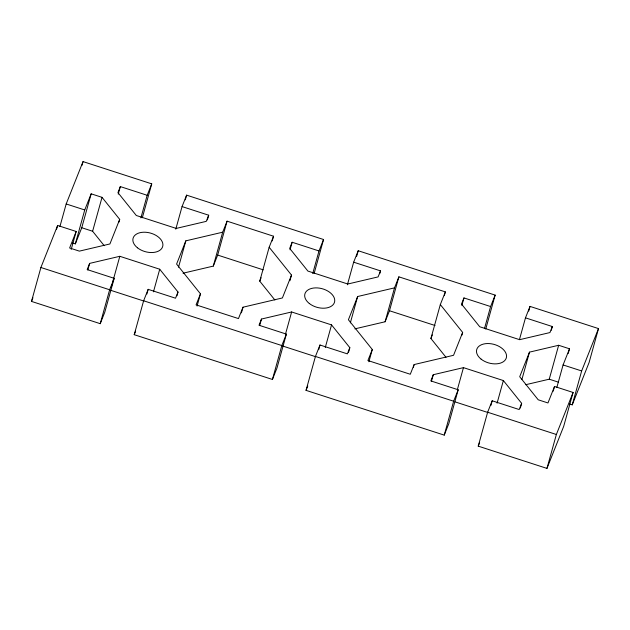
<?xml version="1.0" encoding="UTF-8"?>
<svg xmlns="http://www.w3.org/2000/svg" width="630" height="630" viewBox="0 0 630 630"><rect width="100%" height="100%" fill="white"/><g stroke="black" fill="none" stroke-linecap="round" stroke-linejoin="round"><path stroke-width="0.94" d="M176.967 295.777L178.006 292.013L159.729 269.231L119.818 256.3L89.649 263.387L87.184 269.577L114.188 278.326L104.777 312.236L100.233 323.678L31.5 301.408L40.903 267.498L57.629 225.469L76.183 231.478L71.221 249.378M56.582 229.233L57.629 225.469M59.913 226.564L66.181 203.955L83.042 161.595L151.728 183.85L142.325 217.759M81.995 165.359L83.042 161.595M72.552 242.975L75.34 243.881L84.743 209.971L91.161 193.827L102.028 197.34L119.7 219.366L118.912 222.193M75.34 243.881L81.758 227.737L91.161 193.827M104.202 245.676L92.618 231.249L102.028 197.34M87.822 269.979L89.649 263.387M118.243 194.127L120.33 186.59L147.176 195.284L151.728 183.85M100.233 323.678L109.636 289.768L114.188 278.326M111.195 287.382L111.982 284.555M112.502 282.673L119.818 256.3M140.907 217.893L147.176 195.284M348.524 352.391L349.831 347.673L331.545 324.899L291.635 311.968L261.474 319.048L259.009 325.245L286.382 334.113L276.98 368.022L272.428 379.465L134.221 334.688L143.624 300.778L148.176 289.343L175.542 298.211L178.006 292.013M146.869 294.052L148.176 289.343M153.452 291.84L159.729 269.231M175.786 229.194L182.054 206.585L186.606 195.15L323.552 239.51L314.142 273.42M185.299 199.86L186.606 195.15M178.518 267.222L185.826 240.849L222.689 232.194L227.076 221.169L273.546 236.226L272.239 240.936M207.388 219.925L208.695 215.216L182.054 206.585M197.072 306.078L200.466 293.84L176.589 264.08L185.826 240.849M183.039 273.207L213.286 266.104L222.689 232.194M213.286 266.104L217.673 255.079L227.076 221.169M241.432 312.858L242.999 307.204L282.398 297.951L291.501 275.082L269.16 247.251L273.546 236.226M274.853 299.967L259.757 281.161L269.16 247.251M259.639 325.647L261.474 319.048M290.06 249.787L292.147 242.251L319 250.953L323.552 239.51M289.934 280.736L291.501 275.082M272.428 379.465L281.83 345.555L286.382 334.113M285.366 334.577L291.635 311.968M312.732 273.554L319 250.953M520.341 408.051L521.648 403.342L503.362 380.559L463.459 367.636L433.29 374.716L430.826 380.914L458.191 389.781L448.788 423.691L444.237 435.125L306.038 390.356L315.441 356.446L319.993 345.004L347.366 353.871L349.831 347.673M318.685 349.713L319.993 345.004M325.277 347.5L331.545 324.899M347.39 284.784L353.658 262.182L358.21 250.74L495.148 295.108L485.746 329.017M356.643 256.394L358.21 250.74M350.335 322.891L357.651 296.517L394.506 287.863L398.892 276.838L445.363 291.895L444.323 295.659M379.725 273.704L380.504 270.876L353.658 262.182M368.897 361.746L372.291 349.5L348.406 319.749L357.651 296.517M354.863 328.868L385.103 321.773L394.506 287.863M385.103 321.773L389.49 310.748L398.892 276.838M413.367 367.377L414.146 364.55L453.553 355.296L462.656 332.427L440.315 304.589L445.363 291.895M446.001 357.305L430.912 338.499L440.315 304.589M431.463 381.308L433.29 374.716M461.869 305.455L463.963 297.919L490.597 306.55L495.148 295.108M461.869 335.247L462.656 332.427M444.237 435.125L453.639 401.216L458.191 389.781M457.451 389.301L463.459 367.636M484.588 328.214L490.597 306.55M568.205 353.509L569.512 348.8L558.652 345.279L529.491 352.131L519.703 376.724L538.217 399.798L547.966 402.956L554.526 386.458L573.087 392.466L563.685 426.376L546.958 468.405L478.233 446.142L487.636 412.233L492.188 400.79L519.183 409.539L521.648 403.342M490.88 405.499L492.188 400.79M497.094 403.168L503.362 380.559M519.474 339.515L525.475 317.851L530.027 306.408L598.5 328.592L589.097 362.502L572.245 404.862L569.457 403.964M528.727 311.118L530.027 306.408M521.916 379.441L529.491 352.131M551.281 330.317L552.329 326.545L525.475 317.851M525.727 384.709L549.25 379.189L558.652 345.279M553.227 391.167L554.526 386.458M556.818 387.552L563.086 364.943L569.512 348.8M546.958 468.405L556.361 434.495L573.087 392.466M572.245 404.862L581.648 370.952L598.5 328.592M31.5 301.408L32.957 297.754M76.183 231.478L69.623 247.976L79.364 251.134L109.911 243.96L119.7 219.366M120.33 186.59L117.936 192.615L136.3 215.491L176.211 228.422L206.246 221.366L208.695 215.216M134.221 334.688L135.623 331.167M200.466 293.84L196.08 304.865L238.463 318.591L242.999 307.204M259.757 281.161L261.103 277.767M292.147 242.251L289.698 248.409L307.905 271.089L347.815 284.02L378.11 276.901L380.504 270.876M306.038 390.356L307.794 385.954M372.291 349.5L367.904 360.525L410.287 374.259L414.146 364.55M430.912 338.499L432.353 334.877M463.963 297.919L461.514 304.062L479.729 326.757L519.632 339.68L549.935 332.569L552.329 326.545M478.233 446.142L479.627 442.622M66.181 203.955L84.743 209.971M563.086 364.943L581.648 370.952M217.673 255.079L263.214 269.837M389.49 310.748L435.031 325.497M81.758 227.737L92.618 231.249M549.25 379.189L558.298 382.127M40.903 267.498L109.636 289.768M143.624 300.778L281.83 345.555M315.441 356.446L453.639 401.216M487.636 412.233L556.361 434.495M110.415 290.209L143.821 301.038M282.232 345.878L315.646 356.698M454.978 401.845L488.392 412.666M481.115 359.139A15.372 9.655 15.5 0 0 506.126 358.446A15.372 9.655 15.5 0 0 487.321 343.547A15.372 9.655 15.5 0 0 481.115 359.139M309.298 303.479A15.372 9.655 15.5 0 0 334.309 302.778A15.372 9.655 15.5 0 0 315.504 287.886A15.372 9.655 15.5 0 0 309.298 303.479M137.482 247.81A15.372 9.655 15.5 0 0 162.485 247.11A15.372 9.655 15.5 0 0 143.679 232.218A15.372 9.655 15.5 0 0 137.482 247.81"/></g></svg>
